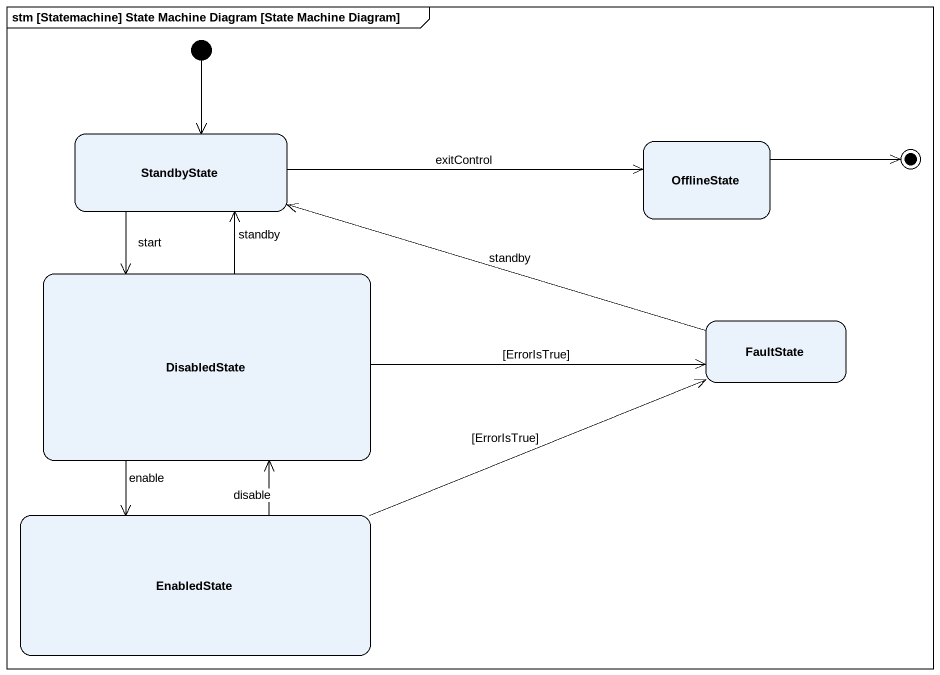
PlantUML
@startuml
mainframe stm [Statemachine] State Machine Diagram [State Machine Diagram]
hide empty description
state StandbyState
state OfflineState
state DisabledState
state FaultState
state EnabledState
[*] --> StandbyState
StandbyState -right-> OfflineState : exitControl
StandbyState --> DisabledState : start
DisabledState -up-> StandbyState : standby
DisabledState -right-> FaultState : [ErrorIsTrue]
DisabledState --> EnabledState : enable
FaultState -left-> StandbyState : standby
EnabledState -up-> DisabledState : disable
EnabledState -right-> FaultState : [ErrorIsTrue]
OfflineState -right-> [*]
@enduml
